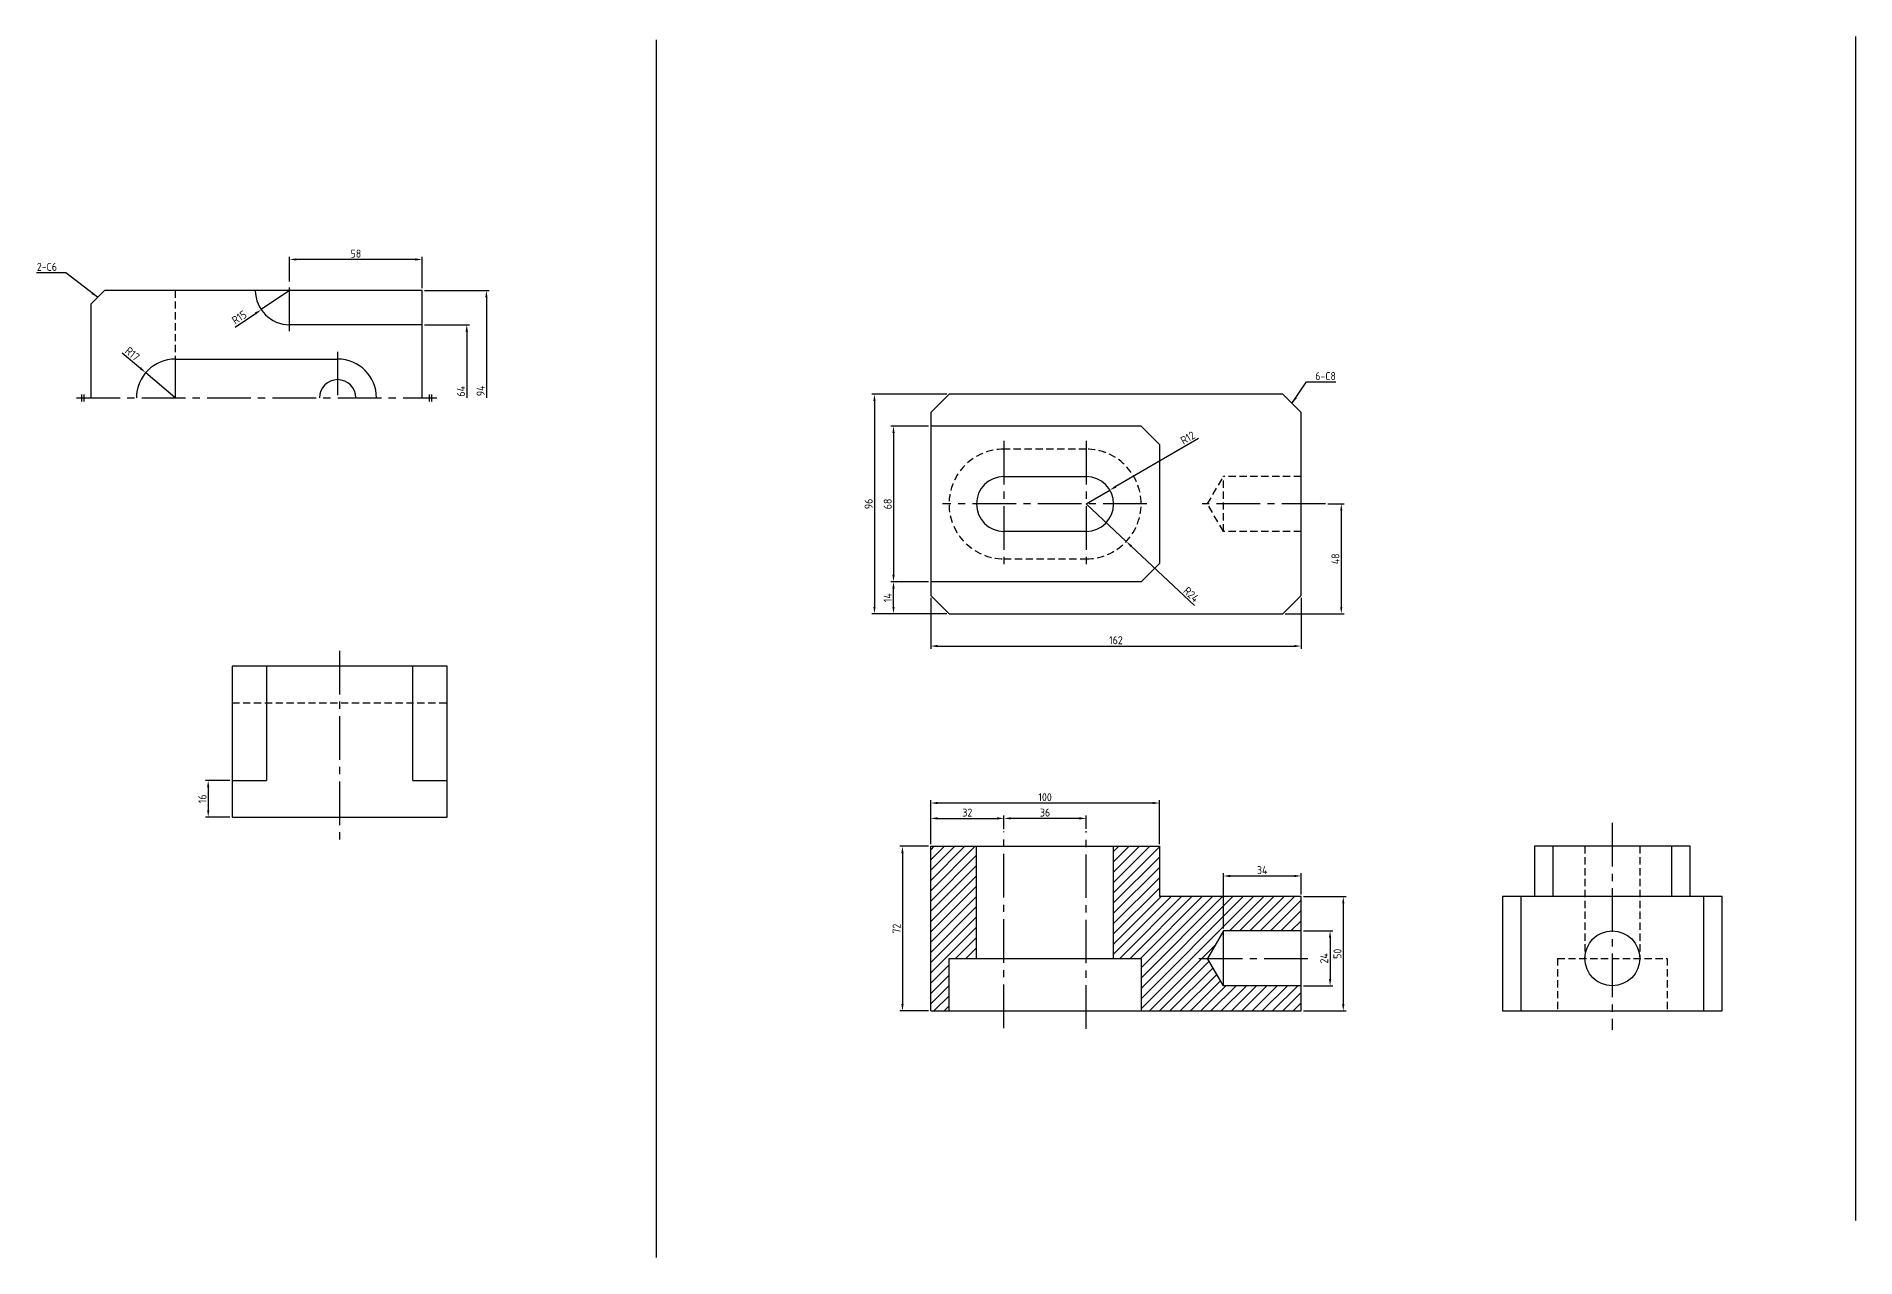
# Model space of a CAD drawing. Header units: millimetres. Extents: x 0 to 3615, y 0 to 1042.
# Drawn here: x 1884 to 2680, y 94 to 629 of the extents above; entities that cross this region are included whole.
import ezdxf

# ---------------------------------------------------------------- set-up
doc = ezdxf.new("R2010")
doc.units = ezdxf.units.MM
doc.linetypes.add('CENTER2', pattern=[28.575, 19.05, -3.175, 3.175, -3.175])
doc.linetypes.add('HIDDEN2', pattern=[4.7625, 3.175, -1.5875])
for name, color, linetype in [('가는실선', 7, 'Continuous'), ('문자', 2, 'Continuous'), ('숨은선', 2, 'HIDDEN2'), ('외형선', 3, 'Continuous'), ('중심선', 7, 'CENTER2')]:
    doc.layers.add(name, color=color, linetype=linetype)
doc.styles.get("Standard").update_dxf_attribs({"font": 'isocp.shx', "bigfont": 'whgtxt.shx'})
doc.dimstyles.new('ISO-25', dxfattribs={"dimtxt": 3.5, "dimasz": 3, "dimexe": 1.2, "dimexo": 1, "dimgap": 0.8, "dimtad": 1, "dimdec": 3, "dimdsep": 46, "dimtxsty": 'Standard', "dimcen": 0, "dimclrd": 7, "dimclre": 7, "dimclrt": 2, "dimadec": 0, "dimazin": 2, "dimtfac": 1, "dimtdec": 3, "dimtmove": 0, "dimatfit": 3, "dimfxl": 0, "dimlwd": -1, "dimlwe": -1, "dimarcsym": 0})

# ---------------------------------------------------------------- blocks, each defined once
blk = doc.blocks.new('*D62')
at = {"layer": 'Defpoints', "color": 0}
for p in [(1969.9, 303.16), (1959.43, 287.16), (1969.9, 287.16)]:
    blk.add_point(p, dxfattribs=at)
at = {"layer": '외형선', "color": 7}
for p, q in [((1968.9, 303.16), (1958.23, 303.16)), ((1959.43, 300.16), (1959.43, 290.16)), ((1968.9, 287.16), (1958.23, 287.16))]:
    blk.add_line(p, q, dxfattribs=at)
for points in [[(1958.93, 300.16), (1959.93, 300.16), (1959.43, 303.16)], [(1958.93, 290.16), (1959.93, 290.16), (1959.43, 287.16)]]:
    blk.add_solid(points, dxfattribs=at)
at = {"layer": '외형선', "color": 2, "insert": (1956.88, 295.16), "char_height": 3.5, "attachment_point": 5, "rotation": 90}
blk.add_mtext('16', dxfattribs=at)
blk = doc.blocks.new('*D67')
at = {"layer": 'Defpoints', "color": 0}
for p in [(1995.04, 517.47), (1982.6, 509.08)]:
    blk.add_point(p, dxfattribs=at)
at = {"layer": '외형선', "color": 7}
for p, q in [((1995.04, 517.47), (1982.6, 509.08)), ((1971.24, 501.43), (1980.11, 507.41))]:
    blk.add_line(p, q, dxfattribs=at)
blk.add_solid([(1979.83, 507.82), (1980.39, 506.99), (1982.6, 509.08)], dxfattribs=at)
at = {"layer": '외형선', "color": 2, "insert": (1973.01, 505.7), "char_height": 3.5, "attachment_point": 5, "rotation": 33.97232}
blk.add_mtext('R15', dxfattribs=at)
blk = doc.blocks.new('*D68')
at = {"layer": 'Defpoints', "color": 0}
for p in [(1932.09, 481.48), (1945.04, 470.47)]:
    blk.add_point(p, dxfattribs=at)
at = {"layer": '외형선', "color": 7}
for p, q in [((1921.76, 490.25), (1929.8, 483.42)), ((1945.04, 470.47), (1932.09, 481.48))]:
    blk.add_line(p, q, dxfattribs=at)
blk.add_solid([(1930.12, 483.8), (1929.48, 483.04), (1932.09, 481.48)], dxfattribs=at)
at = {"layer": '외형선', "color": 2, "insert": (1926.29, 489.75), "char_height": 3.5, "attachment_point": 5, "rotation": 319.62896}
blk.add_mtext('R17', dxfattribs=at)
blk = doc.blocks.new('*D69')
at = {"layer": 'Defpoints', "color": 0}
for p in [(1995.04, 531.03), (1995.04, 520.43), (2053.04, 517.47)]:
    blk.add_point(p, dxfattribs=at)
at = {"layer": '외형선', "color": 7}
for p, q in [((1995.04, 521.43), (1995.04, 532.23)), ((2050.04, 531.03), (1998.04, 531.03)), ((2053.04, 518.47), (2053.04, 532.23))]:
    blk.add_line(p, q, dxfattribs=at)
for points in [[(1998.04, 531.53), (1998.04, 530.53), (1995.04, 531.03)], [(2050.04, 531.53), (2050.04, 530.53), (2053.04, 531.03)]]:
    blk.add_solid(points, dxfattribs=at)
at = {"layer": '외형선', "color": 2, "insert": (2024.04, 533.58), "char_height": 3.5, "attachment_point": 5}
blk.add_mtext('58', dxfattribs=at)
blk = doc.blocks.new('*D70')
at = {"layer": 'Defpoints', "color": 0}
for p in [(2307.47, 286.58), (2307.47, 280.82), (2275.47, 274.36)]:
    blk.add_point(p, dxfattribs=at)
at = {"layer": '외형선', "color": 7}
for p, q in [((2275.47, 275.36), (2275.47, 287.78)), ((2278.47, 286.58), (2304.47, 286.58)), ((2307.47, 281.82), (2307.47, 287.78))]:
    blk.add_line(p, q, dxfattribs=at)
for points in [[(2278.47, 287.08), (2278.47, 286.08), (2275.47, 286.58)], [(2304.47, 287.08), (2304.47, 286.08), (2307.47, 286.58)]]:
    blk.add_solid(points, dxfattribs=at)
at = {"layer": '외형선', "color": 2, "insert": (2291.47, 289.13), "char_height": 3.5, "attachment_point": 5}
blk.add_mtext('32', dxfattribs=at)
blk = doc.blocks.new('*D71')
at = {"layer": 'Defpoints', "color": 0}
for p in [(2307.47, 286.58), (2307.47, 286.58), (2343.47, 280.94)]:
    blk.add_point(p, dxfattribs=at)
at = {"layer": '외형선', "color": 7}
for p, q in [((2307.47, 287.58), (2307.47, 287.78)), ((2340.47, 286.58), (2310.47, 286.58)), ((2343.47, 281.94), (2343.47, 287.78))]:
    blk.add_line(p, q, dxfattribs=at)
for points in [[(2310.47, 287.08), (2310.47, 286.08), (2307.47, 286.58)], [(2340.47, 287.08), (2340.47, 286.08), (2343.47, 286.58)]]:
    blk.add_solid(points, dxfattribs=at)
at = {"layer": '외형선', "color": 2, "insert": (2325.47, 289.13), "char_height": 3.5, "attachment_point": 5}
blk.add_mtext('36', dxfattribs=at)
blk = doc.blocks.new('*D72')
at = {"layer": 'Defpoints', "color": 0}
for p in [(2275.47, 293.3), (2275.47, 286.58), (2375.47, 274.36)]:
    blk.add_point(p, dxfattribs=at)
at = {"layer": '외형선', "color": 7}
for p, q in [((2275.47, 287.58), (2275.47, 294.5)), ((2375.47, 275.36), (2375.47, 294.5)), ((2372.47, 293.3), (2278.47, 293.3))]:
    blk.add_line(p, q, dxfattribs=at)
for points in [[(2278.47, 293.8), (2278.47, 292.8), (2275.47, 293.3)], [(2372.47, 293.8), (2372.47, 292.8), (2375.47, 293.3)]]:
    blk.add_solid(points, dxfattribs=at)
at = {"layer": '외형선', "color": 2, "insert": (2325.47, 295.85), "char_height": 3.5, "attachment_point": 5}
blk.add_mtext('100', dxfattribs=at)
blk = doc.blocks.new('*D73')
at = {"layer": 'Defpoints', "color": 0}
for p in [(2275.47, 274.36), (2263.1, 202.36), (2275.47, 202.36)]:
    blk.add_point(p, dxfattribs=at)
at = {"layer": '외형선', "color": 7}
for p, q in [((2274.47, 274.36), (2261.9, 274.36)), ((2263.1, 271.36), (2263.1, 205.36)), ((2274.47, 202.36), (2261.9, 202.36))]:
    blk.add_line(p, q, dxfattribs=at)
for points in [[(2262.6, 271.36), (2263.6, 271.36), (2263.1, 274.36)], [(2262.6, 205.36), (2263.6, 205.36), (2263.1, 202.36)]]:
    blk.add_solid(points, dxfattribs=at)
at = {"layer": '외형선', "color": 2, "insert": (2260.55, 238.36), "char_height": 3.5, "attachment_point": 5, "rotation": 90}
blk.add_mtext('72', dxfattribs=at)
blk = doc.blocks.new('*D74')
at = {"layer": 'Defpoints', "color": 0}
for p in [(2437.47, 252.36), (2437.47, 202.36), (2455.91, 202.36)]:
    blk.add_point(p, dxfattribs=at)
at = {"layer": '외형선', "color": 7}
for p, q in [((2438.47, 252.36), (2457.11, 252.36)), ((2455.91, 249.36), (2455.91, 205.36)), ((2438.47, 202.36), (2457.11, 202.36))]:
    blk.add_line(p, q, dxfattribs=at)
for points in [[(2455.41, 249.36), (2456.41, 249.36), (2455.91, 252.36)], [(2455.41, 205.36), (2456.41, 205.36), (2455.91, 202.36)]]:
    blk.add_solid(points, dxfattribs=at)
at = {"layer": '외형선', "color": 2, "insert": (2453.36, 227.36), "char_height": 3.5, "attachment_point": 5, "rotation": 90}
blk.add_mtext('50', dxfattribs=at)
blk = doc.blocks.new('*D75')
at = {"layer": 'Defpoints', "color": 0}
for p in [(2437.47, 237.36), (2437.47, 213.36), (2450.13, 213.36)]:
    blk.add_point(p, dxfattribs=at)
at = {"layer": '외형선', "color": 7}
for p, q in [((2438.47, 237.36), (2451.33, 237.36)), ((2450.13, 234.36), (2450.13, 216.36)), ((2438.47, 213.36), (2451.33, 213.36))]:
    blk.add_line(p, q, dxfattribs=at)
for points in [[(2449.63, 234.36), (2450.63, 234.36), (2450.13, 237.36)], [(2449.63, 216.36), (2450.63, 216.36), (2450.13, 213.36)]]:
    blk.add_solid(points, dxfattribs=at)
at = {"layer": '외형선', "color": 2, "insert": (2447.58, 225.36), "char_height": 3.5, "attachment_point": 5, "rotation": 90}
blk.add_mtext('24', dxfattribs=at)
blk = doc.blocks.new('*D76')
at = {"layer": 'Defpoints', "color": 0}
for p in [(2437.47, 261.39), (2437.47, 252.36), (2403.47, 237.36)]:
    blk.add_point(p, dxfattribs=at)
at = {"layer": '외형선', "color": 7}
for p, q in [((2403.47, 238.36), (2403.47, 262.59)), ((2406.47, 261.39), (2434.47, 261.39)), ((2437.47, 253.36), (2437.47, 262.59))]:
    blk.add_line(p, q, dxfattribs=at)
for points in [[(2406.47, 261.89), (2406.47, 260.89), (2403.47, 261.39)], [(2434.47, 261.89), (2434.47, 260.89), (2437.47, 261.39)]]:
    blk.add_solid(points, dxfattribs=at)
at = {"layer": '외형선', "color": 2, "insert": (2420.47, 263.94), "char_height": 3.5, "attachment_point": 5}
blk.add_mtext('34', dxfattribs=at)
blk = doc.blocks.new('*D77')
at = {"layer": 'Defpoints', "color": 0}
for p in [(2353.83, 430.16), (2343.47, 424.1)]:
    blk.add_point(p, dxfattribs=at)
at = {"layer": '외형선', "color": 7}
for p, q in [((2392.52, 452.78), (2356.42, 431.67)), ((2343.47, 424.1), (2353.83, 430.16))]:
    blk.add_line(p, q, dxfattribs=at)
blk.add_solid([(2356.17, 432.1), (2356.67, 431.24), (2353.83, 430.16)], dxfattribs=at)
at = {"layer": '외형선', "color": 2, "insert": (2387.89, 453.02), "char_height": 3.5, "attachment_point": 5, "rotation": 30.31622}
blk.add_mtext('R12', dxfattribs=at)
blk = doc.blocks.new('*D78')
at = {"layer": 'Defpoints', "color": 0}
for p in [(2343.47, 424.1), (2360.98, 407.68)]:
    blk.add_point(p, dxfattribs=at)
at = {"layer": '외형선', "color": 7}
for p, q in [((2343.47, 424.1), (2360.98, 407.68)), ((2390.8, 379.69), (2363.16, 405.62))]:
    blk.add_line(p, q, dxfattribs=at)
blk.add_solid([(2363.51, 405.99), (2362.82, 405.26), (2360.98, 407.68)], dxfattribs=at)
at = {"layer": '외형선', "color": 2, "insert": (2389.41, 384.49), "char_height": 3.5, "attachment_point": 5, "rotation": 316.82288}
blk.add_mtext('R24', dxfattribs=at)
blk = doc.blocks.new('*D79')
at = {"layer": 'Defpoints', "color": 0}
for p in [(2448.12, 424.1), (2429.47, 376.1), (2455.03, 376.1)]:
    blk.add_point(p, dxfattribs=at)
at = {"layer": '외형선', "color": 7}
for p, q in [((2449.12, 424.1), (2456.23, 424.1)), ((2455.03, 421.1), (2455.03, 379.1)), ((2430.47, 376.1), (2456.23, 376.1))]:
    blk.add_line(p, q, dxfattribs=at)
for points in [[(2454.53, 421.1), (2455.53, 421.1), (2455.03, 424.1)], [(2454.53, 379.1), (2455.53, 379.1), (2455.03, 376.1)]]:
    blk.add_solid(points, dxfattribs=at)
at = {"layer": '외형선', "color": 2, "insert": (2452.48, 400.1), "char_height": 3.5, "attachment_point": 5, "rotation": 90}
blk.add_mtext('48', dxfattribs=at)
blk = doc.blocks.new('*D80')
at = {"layer": 'Defpoints', "color": 0}
for p in [(2275.47, 458.1), (2259.18, 390.1), (2275.47, 390.1)]:
    blk.add_point(p, dxfattribs=at)
at = {"layer": '외형선', "color": 7}
for p, q in [((2274.47, 458.1), (2257.98, 458.1)), ((2259.18, 455.1), (2259.18, 393.1)), ((2274.47, 390.1), (2257.98, 390.1))]:
    blk.add_line(p, q, dxfattribs=at)
for points in [[(2258.68, 455.1), (2259.68, 455.1), (2259.18, 458.1)], [(2258.68, 393.1), (2259.68, 393.1), (2259.18, 390.1)]]:
    blk.add_solid(points, dxfattribs=at)
at = {"layer": '외형선', "color": 2, "insert": (2256.63, 424.1), "char_height": 3.5, "attachment_point": 5, "rotation": 90}
blk.add_mtext('68', dxfattribs=at)
blk = doc.blocks.new('*D81')
at = {"layer": 'Defpoints', "color": 0}
for p in [(2259.18, 390.1), (2259.18, 390.1), (2283.47, 376.1)]:
    blk.add_point(p, dxfattribs=at)
at = {"layer": '외형선', "color": 7}
for p, q in [((2260.18, 390.1), (2260.38, 390.1)), ((2259.18, 379.1), (2259.18, 387.1)), ((2282.47, 376.1), (2257.98, 376.1))]:
    blk.add_line(p, q, dxfattribs=at)
for points in [[(2258.68, 387.1), (2259.68, 387.1), (2259.18, 390.1)], [(2258.68, 379.1), (2259.68, 379.1), (2259.18, 376.1)]]:
    blk.add_solid(points, dxfattribs=at)
at = {"layer": '외형선', "color": 2, "insert": (2256.63, 383.1), "char_height": 3.5, "attachment_point": 5, "rotation": 90}
blk.add_mtext('14', dxfattribs=at)
blk = doc.blocks.new('*D82')
at = {"layer": 'Defpoints', "color": 0}
for p in [(2283.47, 472.1), (2250.84, 376.1), (2259.18, 376.1)]:
    blk.add_point(p, dxfattribs=at)
at = {"layer": '외형선', "color": 7}
for p, q in [((2282.47, 472.1), (2249.64, 472.1)), ((2250.84, 469.1), (2250.84, 379.1)), ((2258.18, 376.1), (2249.64, 376.1))]:
    blk.add_line(p, q, dxfattribs=at)
for points in [[(2250.34, 469.1), (2251.34, 469.1), (2250.84, 472.1)], [(2250.34, 379.1), (2251.34, 379.1), (2250.84, 376.1)]]:
    blk.add_solid(points, dxfattribs=at)
at = {"layer": '외형선', "color": 2, "insert": (2248.29, 424.1), "char_height": 3.5, "attachment_point": 5, "rotation": 90}
blk.add_mtext('96', dxfattribs=at)
blk = doc.blocks.new('*D83')
at = {"layer": 'Defpoints', "color": 0}
for p in [(2275.47, 384.1), (2437.47, 384.1), (2437.47, 361.95)]:
    blk.add_point(p, dxfattribs=at)
at = {"layer": '외형선', "color": 7}
for p, q in [((2275.47, 383.1), (2275.47, 360.75)), ((2437.47, 383.1), (2437.47, 360.75)), ((2278.47, 361.95), (2434.47, 361.95))]:
    blk.add_line(p, q, dxfattribs=at)
for points in [[(2278.47, 362.45), (2278.47, 361.45), (2275.47, 361.95)], [(2434.47, 362.45), (2434.47, 361.45), (2437.47, 361.95)]]:
    blk.add_solid(points, dxfattribs=at)
at = {"layer": '외형선', "color": 2, "insert": (2356.47, 364.5), "char_height": 3.5, "attachment_point": 5}
blk.add_mtext('162', dxfattribs=at)

msp = doc.modelspace()

# ---------------------------------------------------------------- hatches: boundary and pattern name
at = {"layer": '가는실선'}
h = msp.add_hatch(dxfattribs=at)
h.set_pattern_fill('ANSI31', color=256)
h.paths.add_polyline_path([(2275.4738, 202.3645), (2283.4738, 202.3645), (2283.4738, 225.3645), (2295.4738, 225.3645), (2295.4738, 274.3645), (2275.4738, 274.3645)])
h.paths.add_polyline_path([(2375.4738, 252.3645), (2375.4738, 274.3645), (2355.4738, 274.3645), (2355.4738, 225.3645), (2367.4738, 225.3645), (2367.4738, 202.3645), (2437.4738, 202.3645), (2437.4738, 213.3645), (2403.4738, 213.3645), (2396.5456, 225.3645), (2403.4738, 237.3645), (2437.4738, 237.3645), (2437.4738, 252.3645)])

# ---------------------------------------------------------------- linework, layer by layer
at = {"layer": '문자'}
for p, q in [((1904.0369, 471.9666), (1904.0369, 468.9666)), ((1905.0369, 471.9666), (1905.0369, 468.9666)), ((2056.0369, 471.9666), (2056.0369, 468.9666)), ((2057.0369, 471.9666), (2057.0369, 468.9666))]:
    msp.add_line(p, q, dxfattribs=at)
at = {"layer": '숨은선'}
for p, q in [((1945.0369, 517.4666), (1945.0369, 487.4666)), ((2343.4738, 448.0988), (2307.4738, 448.0988)), ((2396.5456, 424.0988), (2403.4738, 436.0988)), ((2437.4738, 436.0988), (2403.4738, 436.0988)), ((2403.4738, 412.0988), (2403.4738, 436.0988)), ((2403.4738, 412.0988), (2396.5456, 424.0988)), ((2437.4738, 412.0988), (2403.4738, 412.0988)), ((2307.4738, 400.0988), (2343.4738, 400.0988)), ((1969.9032, 337.1573), (2063.9032, 337.1573)), ((2561.5896, 274.3645), (2561.5896, 225.3645)), ((2585.5896, 274.3645), (2585.5896, 225.3645)), ((2549.5896, 225.3645), (2549.5896, 202.3645)), ((2549.5896, 225.3645), (2597.5896, 225.3645)), ((2597.5896, 225.3645), (2597.5896, 202.3645))]:
    msp.add_line(p, q, dxfattribs=at)
for centre, start, end in [((2307.4738, 424.0988), 90, 270), ((2343.4738, 424.0988), 270, 90)]:
    msp.add_arc(centre, 24, start, end, dxfattribs=at)
at = {"layer": '외형선'}
for p, q in [((2155.3035, 627.0191), (2155.3035, 94.4859)), ((2680.01, 628.5889), (2680.01, 110.6676)), ((1908.0369, 511.4666), (1914.0369, 517.4666)), ((2053.0369, 517.4666), (1914.0369, 517.4666)), ((2053.0369, 470.4666), (2053.0369, 517.4666)), ((1908.0369, 511.4666), (1908.0369, 470.4666)), ((2053.0369, 502.4666), (1995.0369, 502.4666)), ((1945.0369, 487.4666), (1945.0369, 470.4666)), ((1945.0369, 487.4666), (2016.0369, 487.4666)), ((2275.4738, 464.0988), (2283.4738, 472.0988)), ((2429.4738, 472.0988), (2283.4738, 472.0988)), ((2429.4738, 472.0988), (2437.4738, 464.0988)), ((2275.4738, 464.0988), (2275.4738, 384.0988)), ((2437.4738, 384.0988), (2437.4738, 464.0988)), ((2367.4738, 458.0988), (2275.4738, 458.0988)), ((2367.4738, 458.0988), (2375.4738, 450.0988)), ((2375.4738, 450.0988), (2375.4738, 398.0988)), ((2307.4738, 436.0988), (2343.4738, 436.0988)), ((2343.4738, 412.0988), (2307.4738, 412.0988)), ((2367.4738, 390.0988), (2375.4738, 398.0988)), ((2367.4738, 390.0988), (2275.4738, 390.0988)), ((2275.4738, 384.0988), (2283.4738, 376.0988)), ((2437.4738, 384.0988), (2429.4738, 376.0988)), ((2283.4738, 376.0988), (2429.4738, 376.0988)), ((1969.9032, 353.1573), (1969.9032, 287.1573)), ((2063.9032, 353.1573), (1969.9032, 353.1573)), ((1984.9032, 353.1573), (1984.9032, 303.1573)), ((2048.9032, 303.1573), (2048.9032, 353.1573)), ((2063.9032, 287.1573), (2063.9032, 353.1573)), ((1969.9032, 303.1573), (1984.9032, 303.1573)), ((2048.9032, 303.1573), (2063.9032, 303.1573)), ((1969.9032, 287.1573), (2063.9032, 287.1573)), ((2275.4738, 202.3645), (2275.4738, 274.3645)), ((2275.4738, 274.3645), (2375.4738, 274.3645)), ((2295.4738, 225.3645), (2295.4738, 274.3645)), ((2355.4738, 225.3645), (2355.4738, 274.3645)), ((2375.4738, 274.3645), (2375.4738, 252.3645)), ((2539.5896, 274.3645), (2539.5896, 252.3645)), ((2607.5896, 274.3645), (2539.5896, 274.3645)), ((2547.5896, 274.3645), (2547.5896, 252.3645)), ((2599.5896, 252.3645), (2599.5896, 274.3645)), ((2607.5896, 252.3645), (2607.5896, 274.3645)), ((2437.4738, 252.3645), (2375.4738, 252.3645)), ((2437.4738, 202.3645), (2437.4738, 252.3645)), ((2621.5896, 252.3645), (2525.5896, 252.3645)), ((2525.5896, 252.3645), (2525.5896, 202.3645)), ((2533.5896, 252.3645), (2533.5896, 202.3645)), ((2613.5896, 202.3645), (2613.5896, 252.3645)), ((2621.5896, 202.3645), (2621.5896, 252.3645)), ((2403.4738, 237.3645), (2396.5456, 225.3645)), ((2403.4738, 213.3645), (2403.4738, 237.3645)), ((2437.4738, 237.3645), (2403.4738, 237.3645)), ((2283.4738, 225.3645), (2367.4738, 225.3645)), ((2283.4738, 202.3645), (2283.4738, 225.3645)), ((2367.4738, 225.3645), (2367.4738, 202.3645)), ((2403.4738, 213.3645), (2396.5456, 225.3645)), ((2437.4738, 213.3645), (2403.4738, 213.3645)), ((2275.4738, 202.3645), (2437.4738, 202.3645)), ((2525.5896, 202.3645), (2621.5896, 202.3645))]:
    msp.add_line(p, q, dxfattribs=at)
at = {"layer": '외형선', "color": 7}
for p, q in [((2054.0369, 517.4666), (2082.3215, 517.4666)), ((2081.1215, 514.4666), (2081.1215, 470.4666)), ((2054.0369, 502.4666), (2073.7303, 502.4666)), ((2072.5303, 499.4666), (2072.5303, 470.4666))]:
    msp.add_line(p, q, dxfattribs=at)
at = {"layer": '외형선'}
msp.add_circle((2573.5896, 225.3645), 12, dxfattribs=at)
for centre, radius, start, end in [((1995.0369, 517.4666), 15, 180, 270), ((1945.0369, 470.4666), 17, 90, 180), ((2016.0369, 470.4666), 17, 0, 90), ((2016.0369, 470.4666), 8, 0, 180), ((2307.4738, 424.0988), 12, 90, 270), ((2343.4738, 424.0988), 12, 270, 90)]:
    msp.add_arc(centre, radius, start, end, dxfattribs=at)
at = {"layer": '외형선', "color": 7}
for points in [[(2080.6215, 514.4666), (2081.6215, 514.4666), (2081.1215, 517.4666)], [(2072.0303, 499.4666), (2073.0303, 499.4666), (2072.5303, 502.4666)]]:
    msp.add_solid(points, dxfattribs=at)
at = {"layer": '중심선'}
for p, q in [((1995.0369, 499.6918), (1995.0369, 520.4267)), ((2016.0369, 490.6955), (2016.0369, 470.4666)), ((1901.809, 470.4666), (2059.4539, 470.4666)), ((2307.4738, 451.7273), (2307.4738, 396.8382)), ((2343.4738, 451.7273), (2343.4738, 396.9168)), ((2369.9474, 424.0988), (2280.6457, 424.0988)), ((2448.1171, 424.0988), (2391.2065, 424.0988)), ((2016.9032, 359.8705), (2016.9032, 277.2715)), ((2307.4738, 194.8428), (2307.4738, 280.8229)), ((2343.4738, 194.6141), (2343.4738, 280.9367)), ((2573.5896, 284.5708), (2573.5896, 194.0841)), ((2392.7424, 225.3645), (2441.8966, 225.3314))]:
    msp.add_line(p, q, dxfattribs=at)

# ---------------------------------------------------------------- texts
at = {"layer": '외형선', "color": 2}
msp.add_text('64', height=3.5, rotation=90, dxfattribs=at).set_placement((2071.7303, 471.0385))
at = {"layer": '외형선', "color": 2, "char_height": 3.5}
for s, insert, attachment_point in [('2-C6', (1893.2828, 526.0324), 9), ('6-C8', (2443.6458, 478.2708), 7)]:
    msp.add_mtext(s, dxfattribs=dict(at, insert=insert, attachment_point=attachment_point))
at = {"layer": '외형선', "color": 2, "insert": (2078.5715, 473.5589), "char_height": 3.5, "attachment_point": 5, "rotation": 90}
msp.add_mtext('94', dxfattribs=at)

# ---------------------------------------------------------------- dimensions: what is measured, and where the dimension line sits
at = {"layer": '외형선'}
for base, p1, p2, picture, middle in [((1995.0369, 531.0284), (2053.0369, 517.4666), (1995.0369, 520.4267), '*D69', (2024.0369, 533.5784)), ((2437.4738, 361.9475), (2275.4738, 384.0988), (2437.4738, 384.0988), '*D83', (2356.4738, 364.4978)), ((2275.4738, 293.2955), (2375.4738, 274.3645), (2275.4738, 286.5824), '*D72', (2325.4738, 295.8455)), ((2307.4738, 286.5824), (2275.4738, 274.3645), (2307.4738, 280.8229), '*D70', (2291.4738, 289.1328)), ((2307.4738, 286.5824), (2343.4738, 280.9367), (2307.4738, 286.5824), '*D71', (2325.4738, 289.1324)), ((2437.4738, 261.3935), (2403.4738, 237.3645), (2437.4738, 252.3645), '*D76', (2420.4738, 263.9435))]:
    dim = msp.add_linear_dim(base=base, p1=p1, p2=p2, dimstyle='ISO-25', dxfattribs=at)
    dim.commit()
    dim.dimension.update_dxf_attribs({"geometry": picture, "text_midpoint": middle})
for center, mpoint, picture, middle in [((1995.0369, 517.4666), (1982.5973, 509.0847), '*D67', (1973.0057, 505.6967)), ((1945.0369, 470.4666), (1932.0852, 481.4781), '*D68', (1926.2896, 489.7524))]:
    dim = msp.add_radius_dim(center=center, mpoint=mpoint, dimstyle='ISO-25', dxfattribs=at)
    dim.commit()
    dim.dimension.update_dxf_attribs({"geometry": picture, "text_midpoint": middle})
for base, p1, p2, picture, middle in [((2250.8435, 376.0988), (2283.4738, 472.0988), (2259.182, 376.0988), '*D82', (2248.2935, 424.0988)), ((2259.182, 390.0988), (2275.4738, 458.0988), (2275.4738, 390.0988), '*D80', (2256.632, 424.0988)), ((2455.0311, 376.0988), (2448.1171, 424.0988), (2429.4738, 376.0988), '*D79', (2452.4811, 400.0988)), ((2259.182, 390.0988), (2283.4738, 376.0988), (2259.182, 390.0988), '*D81', (2256.632, 383.0988)), ((1959.4256, 287.1573), (1969.9032, 303.1573), (1969.9032, 287.1573), '*D62', (1956.8756, 295.1573)), ((2263.1031, 202.3645), (2275.4738, 274.3645), (2275.4738, 202.3645), '*D73', (2260.5527, 238.3645)), ((2450.1258, 213.3645), (2437.4738, 237.3645), (2437.4738, 213.3645), '*D75', (2447.5755, 225.3645))]:
    dim = msp.add_linear_dim(base=base, p1=p1, p2=p2, angle=90, dimstyle='ISO-25', dxfattribs=at)
    dim.commit()
    dim.dimension.update_dxf_attribs({"geometry": picture, "text_midpoint": middle})
for mpoint, picture, middle in [((2353.8328, 430.156), '*D77', (2389.1732, 450.8207)), ((2360.9756, 407.6766), '*D78', (2387.669, 382.6299))]:
    dim = msp.add_radius_dim(center=(2343.4738, 424.0988), mpoint=mpoint, dimstyle='ISO-25', dxfattribs=at)
    dim.commit()
    dim.dimension.update_dxf_attribs({"geometry": picture, "text_midpoint": middle, "dimtype": 164})
dim = msp.add_linear_dim(base=(2455.9143, 202.3645), p1=(2437.4738, 252.3645), p2=(2437.4738, 202.3645), angle=90, dimstyle='ISO-25', dxfattribs=at)
dim.commit()
dim.dimension.update_dxf_attribs({"geometry": '*D74', "text_midpoint": (2455.9143, 227.3645), "dimtype": 160})

# ---------------------------------------------------------------- leaders
at = {"layer": '외형선', "annotation_type": 0, "has_hookline": 1}
for points, hookline_direction, text_width in [([(1911.0369, 514.4666), (1897.0828, 525.2324), (1894.0828, 525.2324)], 1, 9.0125), ([(2433.4738, 468.0988), (2439.8458, 477.4708), (2442.8458, 477.4708)], 0, 8.9594)]:
    msp.add_leader(points, dimstyle='ISO-25', override={"dimgap": 0.8, "dimtad": 1}, dxfattribs=dict(at, hookline_direction=hookline_direction, text_width=text_width))

doc.saveas('drawing.dxf')
